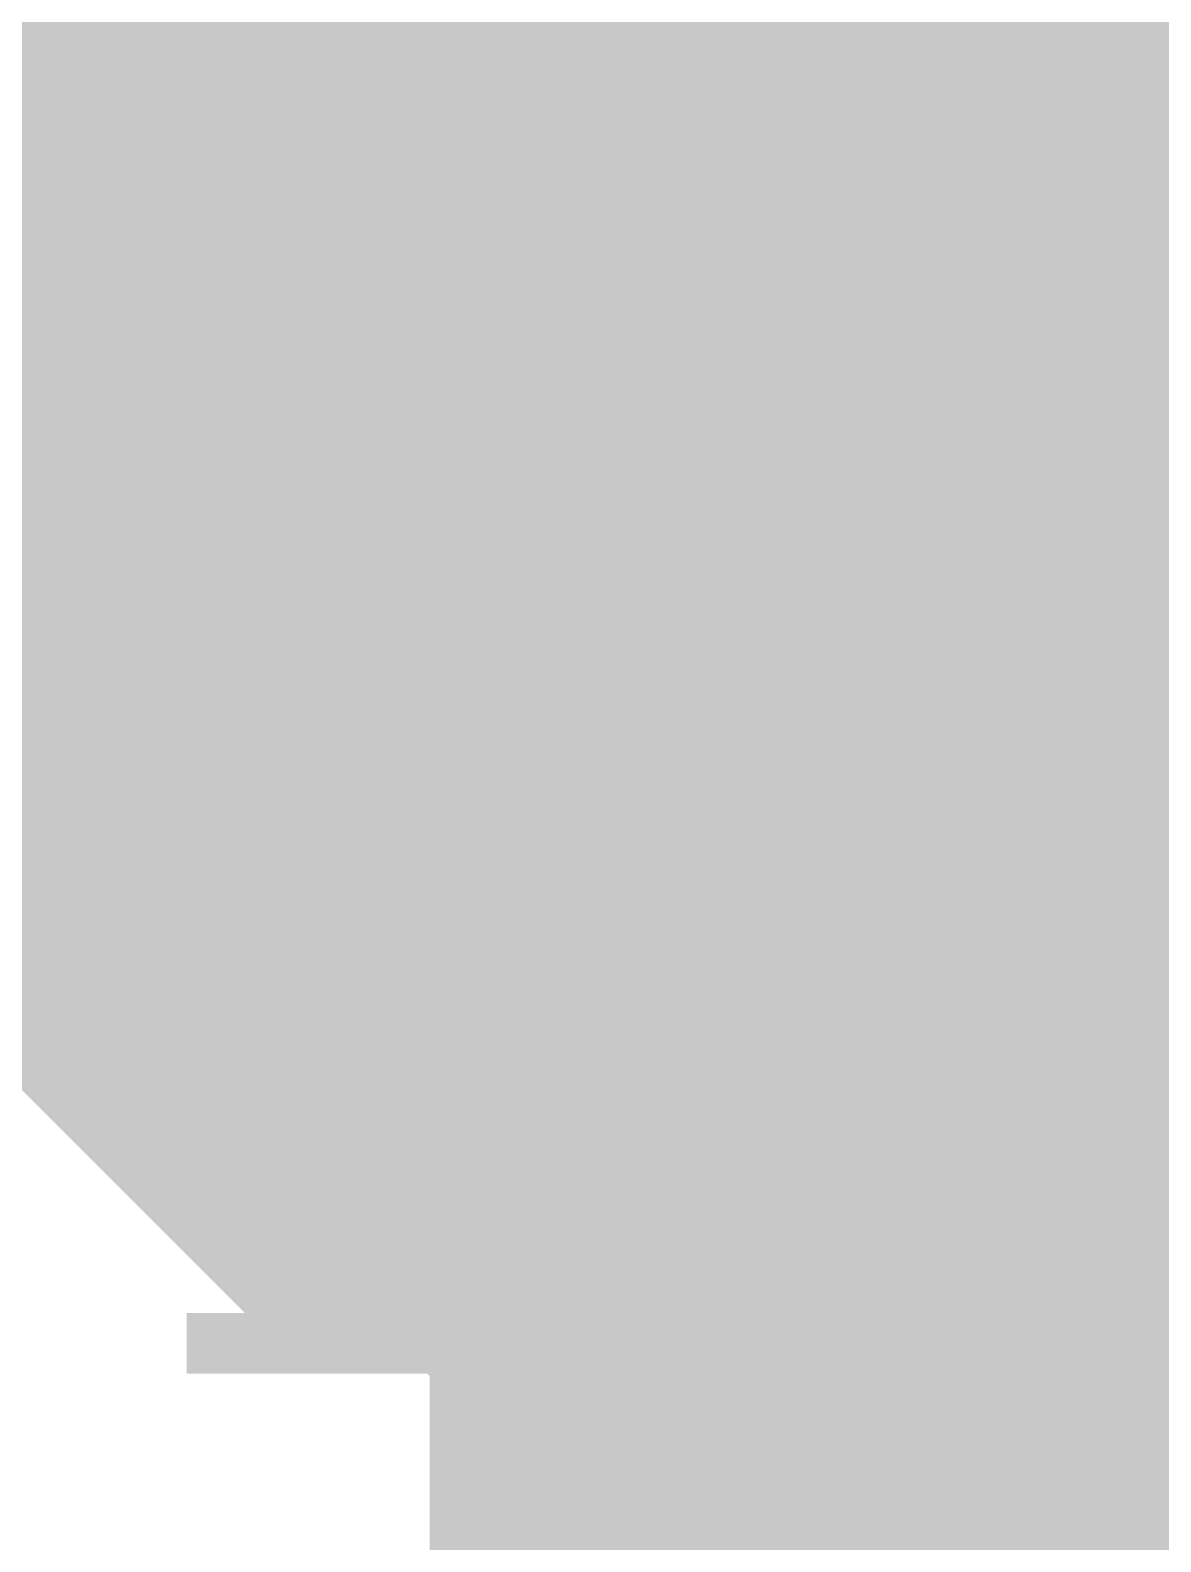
# Model space of a CAD drawing. Header units: inches. Extents: x 0 to 841, y 0 to 594.
# Drawn here: x 771.834 to 772.669, y 246.552 to 247.669 of the extents above; entities that cross this region are included whole.
import ezdxf

# ---------------------------------------------------------------- set-up
doc = ezdxf.new("R2010")
doc.units = ezdxf.units.IN
doc.layers.add('Sheet', color=255, linetype='Continuous')

msp = doc.modelspace()

# ---------------------------------------------------------------- linework, layer by layer
at = {"layer": 'Sheet'}
for points in [[(772.5037, 247.5, 0.7493, 0.7493, 0), (772.5037, 249.9705, 0.7493, 0.7493, 0)], [(771.7401, 247.5, 0.2997, 0.2997, 0), (771.7401, 247.5449, 0.2997, 0.2997, 0), (771.7401, 247.5898, 0.2997, 0.2997, 0), (771.7401, 247.5898, 0.2997, 0.2997, 0), (771.7401, 247.6348, 0.2997, 0.2997, 0), (771.785, 247.6797, 0.2997, 0.2997, 0), (771.785, 247.7246, 0.2997, 0.2997, 0), (771.785, 247.7695, 0.2997, 0.2997, 0), (771.785, 247.7695, 0.2997, 0.2997, 0), (771.83, 247.8144, 0.2997, 0.2997, 0), (771.83, 247.8593, 0.2997, 0.2997, 0)], [(771.7401, 247.5, 0.2997, 0.2997, 0), (771.7401, 247.5449, 0.2997, 0.2997, 0), (771.7401, 247.5898, 0.2997, 0.2997, 0), (771.7401, 247.5898, 0.2997, 0.2997, 0), (771.7401, 247.6348, 0.2997, 0.2997, 0), (771.785, 247.6797, 0.2997, 0.2997, 0), (771.785, 247.7246, 0.2997, 0.2997, 0), (771.785, 247.7695, 0.2997, 0.2997, 0), (771.785, 247.7695, 0.2997, 0.2997, 0), (771.83, 247.8144, 0.2997, 0.2997, 0), (771.83, 247.8593, 0.2997, 0.2997, 0)], [(771.7401, 247.5, 0.2997, 0.2997, 0), (771.7401, 247.5449, 0.2997, 0.2997, 0), (771.7401, 247.5898, 0.2997, 0.2997, 0), (771.7401, 247.5898, 0.2997, 0.2997, 0), (771.7401, 247.6348, 0.2997, 0.2997, 0), (771.785, 247.6797, 0.2997, 0.2997, 0), (771.785, 247.7246, 0.2997, 0.2997, 0), (771.785, 247.7695, 0.2997, 0.2997, 0), (771.785, 247.7695, 0.2997, 0.2997, 0), (771.83, 247.8144, 0.2997, 0.2997, 0), (771.83, 247.8593, 0.2997, 0.2997, 0)], [(771.7401, 247.5, 0.2997, 0.2997, 0), (771.7401, 247.5449, 0.2997, 0.2997, 0), (771.7401, 247.5898, 0.2997, 0.2997, 0), (771.7401, 247.5898, 0.2997, 0.2997, 0), (771.7401, 247.6348, 0.2997, 0.2997, 0), (771.785, 247.6797, 0.2997, 0.2997, 0), (771.785, 247.7246, 0.2997, 0.2997, 0), (771.785, 247.7695, 0.2997, 0.2997, 0), (771.785, 247.7695, 0.2997, 0.2997, 0), (771.83, 247.8144, 0.2997, 0.2997, 0), (771.83, 247.8593, 0.2997, 0.2997, 0)], [(772.0096, 247.5, 0.2997, 0.2997, 0), (772.0096, 247.5449, 0.2997, 0.2997, 0), (772.0096, 247.5449, 0.2997, 0.2997, 0), (772.0096, 247.5898, 0.2997, 0.2997, 0), (772.0096, 247.5898, 0.2997, 0.2997, 0), (772.0096, 247.6348, 0.2997, 0.2997, 0), (772.0545, 247.6348, 0.2997, 0.2997, 0), (772.0545, 247.6797, 0.2997, 0.2997, 0), (772.0545, 247.6797, 0.2997, 0.2997, 0), (772.0545, 247.7246, 0.2997, 0.2997, 0), (772.0545, 247.7246, 0.2997, 0.2997, 0), (772.0994, 247.7695, 0.2997, 0.2997, 0), (772.0994, 247.7695, 0.2997, 0.2997, 0), (772.0994, 247.8144, 0.2997, 0.2997, 0), (772.1444, 247.8144, 0.2997, 0.2997, 0), (772.1444, 247.8144, 0.2997, 0.2997, 0), (772.1444, 247.8593, 0.2997, 0.2997, 0)], [(772.0096, 247.5, 0.2997, 0.2997, 0), (772.0096, 247.5449, 0.2997, 0.2997, 0), (772.0096, 247.5449, 0.2997, 0.2997, 0), (772.0096, 247.5898, 0.2997, 0.2997, 0), (772.0096, 247.5898, 0.2997, 0.2997, 0), (772.0096, 247.6348, 0.2997, 0.2997, 0), (772.0545, 247.6348, 0.2997, 0.2997, 0), (772.0545, 247.6797, 0.2997, 0.2997, 0), (772.0545, 247.6797, 0.2997, 0.2997, 0), (772.0545, 247.7246, 0.2997, 0.2997, 0), (772.0545, 247.7246, 0.2997, 0.2997, 0), (772.0994, 247.7695, 0.2997, 0.2997, 0), (772.0994, 247.7695, 0.2997, 0.2997, 0), (772.0994, 247.8144, 0.2997, 0.2997, 0), (772.1444, 247.8144, 0.2997, 0.2997, 0), (772.1444, 247.8144, 0.2997, 0.2997, 0), (772.1444, 247.8593, 0.2997, 0.2997, 0)], [(772.0096, 247.5, 0.2997, 0.2997, 0), (772.0096, 247.5449, 0.2997, 0.2997, 0), (772.0096, 247.5449, 0.2997, 0.2997, 0), (772.0096, 247.5898, 0.2997, 0.2997, 0), (772.0096, 247.5898, 0.2997, 0.2997, 0), (772.0096, 247.6348, 0.2997, 0.2997, 0), (772.0545, 247.6348, 0.2997, 0.2997, 0), (772.0545, 247.6797, 0.2997, 0.2997, 0), (772.0545, 247.6797, 0.2997, 0.2997, 0), (772.0545, 247.7246, 0.2997, 0.2997, 0), (772.0545, 247.7246, 0.2997, 0.2997, 0), (772.0994, 247.7695, 0.2997, 0.2997, 0), (772.0994, 247.7695, 0.2997, 0.2997, 0), (772.0994, 247.8144, 0.2997, 0.2997, 0), (772.1444, 247.8144, 0.2997, 0.2997, 0), (772.1444, 247.8144, 0.2997, 0.2997, 0), (772.1444, 247.8593, 0.2997, 0.2997, 0)], [(750.001, 247.5, 0.7493, 0.7493, 0), (757.5019, 247.5, 0.7493, 0.7493, 0), (772.5037, 247.5, 0.7493, 0.7493, 0)], [(772.5037, 247.5, 0.7493, 0.7493, 0), (772.5037, 241.975, 0.7493, 0.7493, 0)], [(771.7401, 247.6348, 0.0991, 0.0991, 0), (771.785, 247.6797, 0.0991, 0.0991, 0), (771.785, 247.7246, 0.0991, 0.0991, 0)], [(771.7401, 247.6348, 0.0991, 0.0991, 0), (771.785, 247.6797, 0.0991, 0.0991, 0), (771.785, 247.7246, 0.0991, 0.0991, 0)], [(771.7401, 247.6348, 0.0991, 0.0991, 0), (771.785, 247.6797, 0.0991, 0.0991, 0), (771.785, 247.7246, 0.0991, 0.0991, 0)], [(771.7401, 247.6348, 0.0991, 0.0991, 0), (771.785, 247.6797, 0.0991, 0.0991, 0), (771.785, 247.7246, 0.0991, 0.0991, 0)], [(772.0096, 247.5, 0.0991, 0.0991, 0), (772.0096, 247.5449, 0.0991, 0.0991, 0), (772.0096, 247.5449, 0.0991, 0.0991, 0), (772.0096, 247.5898, 0.0991, 0.0991, 0), (772.0096, 247.5898, 0.0991, 0.0991, 0), (772.0096, 247.6348, 0.0991, 0.0991, 0), (772.0545, 247.6348, 0.0991, 0.0991, 0), (772.0545, 247.6797, 0.0991, 0.0991, 0), (772.0545, 247.6797, 0.0991, 0.0991, 0), (772.0545, 247.7246, 0.0991, 0.0991, 0)], [(772.0096, 247.5, 0.0991, 0.0991, 0), (772.0096, 247.5449, 0.0991, 0.0991, 0), (772.0096, 247.5449, 0.0991, 0.0991, 0), (772.0096, 247.5898, 0.0991, 0.0991, 0), (772.0096, 247.5898, 0.0991, 0.0991, 0), (772.0096, 247.6348, 0.0991, 0.0991, 0), (772.0545, 247.6348, 0.0991, 0.0991, 0), (772.0545, 247.6797, 0.0991, 0.0991, 0), (772.0545, 247.6797, 0.0991, 0.0991, 0), (772.0545, 247.7246, 0.0991, 0.0991, 0)], [(772.0096, 247.5, 0.0991, 0.0991, 0), (772.0096, 247.5449, 0.0991, 0.0991, 0), (772.0096, 247.5449, 0.0991, 0.0991, 0), (772.0096, 247.5898, 0.0991, 0.0991, 0), (772.0096, 247.5898, 0.0991, 0.0991, 0), (772.0096, 247.6348, 0.0991, 0.0991, 0), (772.0545, 247.6348, 0.0991, 0.0991, 0), (772.0545, 247.6797, 0.0991, 0.0991, 0), (772.0545, 247.6797, 0.0991, 0.0991, 0), (772.0545, 247.7246, 0.0991, 0.0991, 0)], [(772.5037, 246.7364, 0.2997, 0.2997, 0), (772.4588, 246.7364, 0.2997, 0.2997, 0), (772.4139, 246.7364, 0.2997, 0.2997, 0), (772.4139, 246.7364, 0.2997, 0.2997, 0), (772.3689, 246.7364, 0.2997, 0.2997, 0), (772.324, 246.7364, 0.2997, 0.2997, 0), (772.2791, 246.7813, 0.2997, 0.2997, 0), (772.2342, 246.7813, 0.2997, 0.2997, 0), (772.2342, 246.7813, 0.2997, 0.2997, 0), (772.1893, 246.8262, 0.2997, 0.2997, 0), (772.1444, 246.8262, 0.2997, 0.2997, 0), (772.0994, 246.8262, 0.2997, 0.2997, 0), (772.0994, 246.8711, 0.2997, 0.2997, 0), (772.0545, 246.8711, 0.2997, 0.2997, 0), (772.0096, 246.9161, 0.2997, 0.2997, 0), (772.0096, 246.9161, 0.2997, 0.2997, 0), (771.9647, 246.961, 0.2997, 0.2997, 0), (771.9647, 246.961, 0.2997, 0.2997, 0), (771.9198, 247.0059, 0.2997, 0.2997, 0), (771.8749, 247.0508, 0.2997, 0.2997, 0), (771.8749, 247.0508, 0.2997, 0.2997, 0), (771.8749, 247.0957, 0.2997, 0.2997, 0), (771.83, 247.1407, 0.2997, 0.2997, 0), (771.83, 247.1407, 0.2997, 0.2997, 0), (771.785, 247.1856, 0.2997, 0.2997, 0), (771.785, 247.2305, 0.2997, 0.2997, 0), (771.785, 247.2754, 0.2997, 0.2997, 0), (771.785, 247.3203, 0.2997, 0.2997, 0), (771.7401, 247.3203, 0.2997, 0.2997, 0), (771.7401, 247.3652, 0.2997, 0.2997, 0), (771.7401, 247.4102, 0.2997, 0.2997, 0), (771.7401, 247.4551, 0.2997, 0.2997, 0), (771.7401, 247.5, 0.2997, 0.2997, 0)], [(771.7401, 247.5, 0.2997, 0.2997, 0), (771.7401, 247.5, 0.2997, 0.2997, 0)], [(772.5037, 246.7364, 0.2997, 0.2997, 0), (772.4588, 246.7364, 0.2997, 0.2997, 0), (772.4139, 246.7364, 0.2997, 0.2997, 0), (772.4139, 246.7364, 0.2997, 0.2997, 0), (772.3689, 246.7364, 0.2997, 0.2997, 0), (772.324, 246.7364, 0.2997, 0.2997, 0), (772.2791, 246.7813, 0.2997, 0.2997, 0), (772.2342, 246.7813, 0.2997, 0.2997, 0), (772.2342, 246.7813, 0.2997, 0.2997, 0), (772.1893, 246.8262, 0.2997, 0.2997, 0), (772.1444, 246.8262, 0.2997, 0.2997, 0), (772.0994, 246.8262, 0.2997, 0.2997, 0), (772.0994, 246.8711, 0.2997, 0.2997, 0), (772.0545, 246.8711, 0.2997, 0.2997, 0), (772.0096, 246.9161, 0.2997, 0.2997, 0), (772.0096, 246.9161, 0.2997, 0.2997, 0), (771.9647, 246.961, 0.2997, 0.2997, 0), (771.9647, 246.961, 0.2997, 0.2997, 0), (771.9198, 247.0059, 0.2997, 0.2997, 0), (771.8749, 247.0508, 0.2997, 0.2997, 0), (771.8749, 247.0508, 0.2997, 0.2997, 0), (771.8749, 247.0957, 0.2997, 0.2997, 0), (771.83, 247.1407, 0.2997, 0.2997, 0), (771.83, 247.1407, 0.2997, 0.2997, 0), (771.785, 247.1856, 0.2997, 0.2997, 0), (771.785, 247.2305, 0.2997, 0.2997, 0), (771.785, 247.2754, 0.2997, 0.2997, 0), (771.785, 247.3203, 0.2997, 0.2997, 0), (771.7401, 247.3203, 0.2997, 0.2997, 0), (771.7401, 247.3652, 0.2997, 0.2997, 0), (771.7401, 247.4102, 0.2997, 0.2997, 0), (771.7401, 247.4551, 0.2997, 0.2997, 0), (771.7401, 247.5, 0.2997, 0.2997, 0)], [(771.7401, 247.5, 0.2997, 0.2997, 0), (771.7401, 247.5, 0.2997, 0.2997, 0)], [(772.5037, 246.7364, 0.2997, 0.2997, 0), (772.4588, 246.7364, 0.2997, 0.2997, 0), (772.4139, 246.7364, 0.2997, 0.2997, 0), (772.4139, 246.7364, 0.2997, 0.2997, 0), (772.3689, 246.7364, 0.2997, 0.2997, 0), (772.324, 246.7364, 0.2997, 0.2997, 0), (772.2791, 246.7813, 0.2997, 0.2997, 0), (772.2342, 246.7813, 0.2997, 0.2997, 0), (772.2342, 246.7813, 0.2997, 0.2997, 0), (772.1893, 246.8262, 0.2997, 0.2997, 0), (772.1444, 246.8262, 0.2997, 0.2997, 0), (772.0994, 246.8262, 0.2997, 0.2997, 0), (772.0994, 246.8711, 0.2997, 0.2997, 0), (772.0545, 246.8711, 0.2997, 0.2997, 0), (772.0096, 246.9161, 0.2997, 0.2997, 0), (772.0096, 246.9161, 0.2997, 0.2997, 0), (771.9647, 246.961, 0.2997, 0.2997, 0), (771.9647, 246.961, 0.2997, 0.2997, 0), (771.9198, 247.0059, 0.2997, 0.2997, 0), (771.8749, 247.0508, 0.2997, 0.2997, 0), (771.8749, 247.0508, 0.2997, 0.2997, 0), (771.8749, 247.0957, 0.2997, 0.2997, 0), (771.83, 247.1407, 0.2997, 0.2997, 0), (771.83, 247.1407, 0.2997, 0.2997, 0), (771.785, 247.1856, 0.2997, 0.2997, 0), (771.785, 247.2305, 0.2997, 0.2997, 0), (771.785, 247.2754, 0.2997, 0.2997, 0), (771.785, 247.3203, 0.2997, 0.2997, 0), (771.7401, 247.3203, 0.2997, 0.2997, 0), (771.7401, 247.3652, 0.2997, 0.2997, 0), (771.7401, 247.4102, 0.2997, 0.2997, 0), (771.7401, 247.4551, 0.2997, 0.2997, 0), (771.7401, 247.5, 0.2997, 0.2997, 0)], [(771.7401, 247.5, 0.2997, 0.2997, 0), (771.7401, 247.5, 0.2997, 0.2997, 0)], [(772.5037, 246.7364, 0.2997, 0.2997, 0), (772.4588, 246.7364, 0.2997, 0.2997, 0), (772.4139, 246.7364, 0.2997, 0.2997, 0), (772.4139, 246.7364, 0.2997, 0.2997, 0), (772.3689, 246.7364, 0.2997, 0.2997, 0), (772.324, 246.7364, 0.2997, 0.2997, 0), (772.2791, 246.7813, 0.2997, 0.2997, 0), (772.2342, 246.7813, 0.2997, 0.2997, 0), (772.2342, 246.7813, 0.2997, 0.2997, 0), (772.1893, 246.8262, 0.2997, 0.2997, 0), (772.1444, 246.8262, 0.2997, 0.2997, 0), (772.0994, 246.8262, 0.2997, 0.2997, 0), (772.0994, 246.8711, 0.2997, 0.2997, 0), (772.0545, 246.8711, 0.2997, 0.2997, 0), (772.0096, 246.9161, 0.2997, 0.2997, 0), (772.0096, 246.9161, 0.2997, 0.2997, 0), (771.9647, 246.961, 0.2997, 0.2997, 0), (771.9647, 246.961, 0.2997, 0.2997, 0), (771.9198, 247.0059, 0.2997, 0.2997, 0), (771.8749, 247.0508, 0.2997, 0.2997, 0), (771.8749, 247.0508, 0.2997, 0.2997, 0), (771.8749, 247.0957, 0.2997, 0.2997, 0), (771.83, 247.1407, 0.2997, 0.2997, 0), (771.83, 247.1407, 0.2997, 0.2997, 0), (771.785, 247.1856, 0.2997, 0.2997, 0), (771.785, 247.2305, 0.2997, 0.2997, 0), (771.785, 247.2754, 0.2997, 0.2997, 0), (771.785, 247.3203, 0.2997, 0.2997, 0), (771.7401, 247.3203, 0.2997, 0.2997, 0), (771.7401, 247.3652, 0.2997, 0.2997, 0), (771.7401, 247.4102, 0.2997, 0.2997, 0), (771.7401, 247.4551, 0.2997, 0.2997, 0), (771.7401, 247.5, 0.2997, 0.2997, 0)], [(771.7401, 247.5, 0.2997, 0.2997, 0), (771.7401, 247.5, 0.2997, 0.2997, 0)], [(772.5037, 246.961, 0.2997, 0.2997, 0), (772.4588, 246.961, 0.2997, 0.2997, 0), (772.4588, 246.961, 0.2997, 0.2997, 0), (772.4139, 246.961, 0.2997, 0.2997, 0), (772.4139, 246.961, 0.2997, 0.2997, 0), (772.3689, 246.961, 0.2997, 0.2997, 0), (772.3689, 247.0059, 0.2997, 0.2997, 0), (772.324, 247.0059, 0.2997, 0.2997, 0), (772.324, 247.0059, 0.2997, 0.2997, 0), (772.2791, 247.0059, 0.2997, 0.2997, 0), (772.2791, 247.0059, 0.2997, 0.2997, 0), (772.2342, 247.0508, 0.2997, 0.2997, 0), (772.2342, 247.0508, 0.2997, 0.2997, 0), (772.1893, 247.0508, 0.2997, 0.2997, 0), (772.1893, 247.0957, 0.2997, 0.2997, 0), (772.1893, 247.0957, 0.2997, 0.2997, 0), (772.1444, 247.0957, 0.2997, 0.2997, 0), (772.1444, 247.1407, 0.2997, 0.2997, 0), (772.1444, 247.1407, 0.2997, 0.2997, 0), (772.0994, 247.1856, 0.2997, 0.2997, 0), (772.0994, 247.1856, 0.2997, 0.2997, 0), (772.0994, 247.2305, 0.2997, 0.2997, 0), (772.0545, 247.2305, 0.2997, 0.2997, 0), (772.0545, 247.2754, 0.2997, 0.2997, 0), (772.0545, 247.2754, 0.2997, 0.2997, 0), (772.0545, 247.3203, 0.2997, 0.2997, 0), (772.0545, 247.3203, 0.2997, 0.2997, 0), (772.0096, 247.3652, 0.2997, 0.2997, 0), (772.0096, 247.3652, 0.2997, 0.2997, 0), (772.0096, 247.4102, 0.2997, 0.2997, 0), (772.0096, 247.4551, 0.2997, 0.2997, 0), (772.0096, 247.4551, 0.2997, 0.2997, 0), (772.0096, 247.5, 0.2997, 0.2997, 0)], [(772.0096, 247.5, 0.2997, 0.2997, 0), (772.0096, 247.5, 0.2997, 0.2997, 0)], [(772.5037, 246.961, 0.2997, 0.2997, 0), (772.4588, 246.961, 0.2997, 0.2997, 0), (772.4588, 246.961, 0.2997, 0.2997, 0), (772.4139, 246.961, 0.2997, 0.2997, 0), (772.4139, 246.961, 0.2997, 0.2997, 0), (772.3689, 246.961, 0.2997, 0.2997, 0), (772.3689, 247.0059, 0.2997, 0.2997, 0), (772.324, 247.0059, 0.2997, 0.2997, 0), (772.324, 247.0059, 0.2997, 0.2997, 0), (772.2791, 247.0059, 0.2997, 0.2997, 0), (772.2791, 247.0059, 0.2997, 0.2997, 0), (772.2342, 247.0508, 0.2997, 0.2997, 0), (772.2342, 247.0508, 0.2997, 0.2997, 0), (772.1893, 247.0508, 0.2997, 0.2997, 0), (772.1893, 247.0957, 0.2997, 0.2997, 0), (772.1893, 247.0957, 0.2997, 0.2997, 0), (772.1444, 247.0957, 0.2997, 0.2997, 0), (772.1444, 247.1407, 0.2997, 0.2997, 0), (772.1444, 247.1407, 0.2997, 0.2997, 0), (772.0994, 247.1856, 0.2997, 0.2997, 0), (772.0994, 247.1856, 0.2997, 0.2997, 0), (772.0994, 247.2305, 0.2997, 0.2997, 0), (772.0545, 247.2305, 0.2997, 0.2997, 0), (772.0545, 247.2754, 0.2997, 0.2997, 0), (772.0545, 247.2754, 0.2997, 0.2997, 0), (772.0545, 247.3203, 0.2997, 0.2997, 0), (772.0545, 247.3203, 0.2997, 0.2997, 0), (772.0096, 247.3652, 0.2997, 0.2997, 0), (772.0096, 247.3652, 0.2997, 0.2997, 0), (772.0096, 247.4102, 0.2997, 0.2997, 0), (772.0096, 247.4551, 0.2997, 0.2997, 0), (772.0096, 247.4551, 0.2997, 0.2997, 0), (772.0096, 247.5, 0.2997, 0.2997, 0)], [(772.0096, 247.5, 0.2997, 0.2997, 0), (772.0096, 247.5, 0.2997, 0.2997, 0)], [(772.5037, 246.961, 0.2997, 0.2997, 0), (772.4588, 246.961, 0.2997, 0.2997, 0), (772.4588, 246.961, 0.2997, 0.2997, 0), (772.4139, 246.961, 0.2997, 0.2997, 0), (772.4139, 246.961, 0.2997, 0.2997, 0), (772.3689, 246.961, 0.2997, 0.2997, 0), (772.3689, 247.0059, 0.2997, 0.2997, 0), (772.324, 247.0059, 0.2997, 0.2997, 0), (772.324, 247.0059, 0.2997, 0.2997, 0), (772.2791, 247.0059, 0.2997, 0.2997, 0), (772.2791, 247.0059, 0.2997, 0.2997, 0), (772.2342, 247.0508, 0.2997, 0.2997, 0), (772.2342, 247.0508, 0.2997, 0.2997, 0), (772.1893, 247.0508, 0.2997, 0.2997, 0), (772.1893, 247.0957, 0.2997, 0.2997, 0), (772.1893, 247.0957, 0.2997, 0.2997, 0), (772.1444, 247.0957, 0.2997, 0.2997, 0), (772.1444, 247.1407, 0.2997, 0.2997, 0), (772.1444, 247.1407, 0.2997, 0.2997, 0), (772.0994, 247.1856, 0.2997, 0.2997, 0), (772.0994, 247.1856, 0.2997, 0.2997, 0), (772.0994, 247.2305, 0.2997, 0.2997, 0), (772.0545, 247.2305, 0.2997, 0.2997, 0), (772.0545, 247.2754, 0.2997, 0.2997, 0), (772.0545, 247.2754, 0.2997, 0.2997, 0), (772.0545, 247.3203, 0.2997, 0.2997, 0), (772.0545, 247.3203, 0.2997, 0.2997, 0), (772.0096, 247.3652, 0.2997, 0.2997, 0), (772.0096, 247.3652, 0.2997, 0.2997, 0), (772.0096, 247.4102, 0.2997, 0.2997, 0), (772.0096, 247.4551, 0.2997, 0.2997, 0), (772.0096, 247.4551, 0.2997, 0.2997, 0), (772.0096, 247.5, 0.2997, 0.2997, 0)], [(772.0096, 247.5, 0.2997, 0.2997, 0), (772.0096, 247.5, 0.2997, 0.2997, 0)], [(772.5037, 242.4691, 0.2997, 0.2997, 0), (772.5037, 247.5, 0.2997, 0.2997, 0)], [(772.5037, 246.961, 0.0991, 0.0991, 0), (772.4588, 246.961, 0.0991, 0.0991, 0), (772.4588, 246.961, 0.0991, 0.0991, 0), (772.4139, 246.961, 0.0991, 0.0991, 0), (772.4139, 246.961, 0.0991, 0.0991, 0), (772.3689, 246.961, 0.0991, 0.0991, 0), (772.3689, 247.0059, 0.0991, 0.0991, 0), (772.324, 247.0059, 0.0991, 0.0991, 0), (772.324, 247.0059, 0.0991, 0.0991, 0), (772.2791, 247.0059, 0.0991, 0.0991, 0), (772.2791, 247.0059, 0.0991, 0.0991, 0), (772.2342, 247.0508, 0.0991, 0.0991, 0), (772.2342, 247.0508, 0.0991, 0.0991, 0), (772.1893, 247.0508, 0.0991, 0.0991, 0), (772.1893, 247.0957, 0.0991, 0.0991, 0), (772.1893, 247.0957, 0.0991, 0.0991, 0), (772.1444, 247.0957, 0.0991, 0.0991, 0), (772.1444, 247.1407, 0.0991, 0.0991, 0), (772.1444, 247.1407, 0.0991, 0.0991, 0), (772.0994, 247.1856, 0.0991, 0.0991, 0), (772.0994, 247.1856, 0.0991, 0.0991, 0), (772.0994, 247.2305, 0.0991, 0.0991, 0), (772.0545, 247.2305, 0.0991, 0.0991, 0), (772.0545, 247.2754, 0.0991, 0.0991, 0), (772.0545, 247.2754, 0.0991, 0.0991, 0), (772.0545, 247.3203, 0.0991, 0.0991, 0), (772.0545, 247.3203, 0.0991, 0.0991, 0), (772.0096, 247.3652, 0.0991, 0.0991, 0), (772.0096, 247.3652, 0.0991, 0.0991, 0), (772.0096, 247.4102, 0.0991, 0.0991, 0), (772.0096, 247.4551, 0.0991, 0.0991, 0), (772.0096, 247.4551, 0.0991, 0.0991, 0), (772.0096, 247.5, 0.0991, 0.0991, 0)], [(772.0096, 247.5, 0.0991, 0.0991, 0), (772.0096, 247.5, 0.0991, 0.0991, 0)], [(772.5037, 246.961, 0.0991, 0.0991, 0), (772.4588, 246.961, 0.0991, 0.0991, 0), (772.4588, 246.961, 0.0991, 0.0991, 0), (772.4139, 246.961, 0.0991, 0.0991, 0), (772.4139, 246.961, 0.0991, 0.0991, 0), (772.3689, 246.961, 0.0991, 0.0991, 0), (772.3689, 247.0059, 0.0991, 0.0991, 0), (772.324, 247.0059, 0.0991, 0.0991, 0), (772.324, 247.0059, 0.0991, 0.0991, 0), (772.2791, 247.0059, 0.0991, 0.0991, 0), (772.2791, 247.0059, 0.0991, 0.0991, 0), (772.2342, 247.0508, 0.0991, 0.0991, 0), (772.2342, 247.0508, 0.0991, 0.0991, 0), (772.1893, 247.0508, 0.0991, 0.0991, 0), (772.1893, 247.0957, 0.0991, 0.0991, 0), (772.1893, 247.0957, 0.0991, 0.0991, 0), (772.1444, 247.0957, 0.0991, 0.0991, 0), (772.1444, 247.1407, 0.0991, 0.0991, 0), (772.1444, 247.1407, 0.0991, 0.0991, 0), (772.0994, 247.1856, 0.0991, 0.0991, 0), (772.0994, 247.1856, 0.0991, 0.0991, 0), (772.0994, 247.2305, 0.0991, 0.0991, 0), (772.0545, 247.2305, 0.0991, 0.0991, 0), (772.0545, 247.2754, 0.0991, 0.0991, 0), (772.0545, 247.2754, 0.0991, 0.0991, 0), (772.0545, 247.3203, 0.0991, 0.0991, 0), (772.0545, 247.3203, 0.0991, 0.0991, 0), (772.0096, 247.3652, 0.0991, 0.0991, 0), (772.0096, 247.3652, 0.0991, 0.0991, 0), (772.0096, 247.4102, 0.0991, 0.0991, 0), (772.0096, 247.4551, 0.0991, 0.0991, 0), (772.0096, 247.4551, 0.0991, 0.0991, 0), (772.0096, 247.5, 0.0991, 0.0991, 0)], [(772.0096, 247.5, 0.0991, 0.0991, 0), (772.0096, 247.5, 0.0991, 0.0991, 0)], [(772.5037, 246.961, 0.0991, 0.0991, 0), (772.4588, 246.961, 0.0991, 0.0991, 0), (772.4588, 246.961, 0.0991, 0.0991, 0), (772.4139, 246.961, 0.0991, 0.0991, 0), (772.4139, 246.961, 0.0991, 0.0991, 0), (772.3689, 246.961, 0.0991, 0.0991, 0), (772.3689, 247.0059, 0.0991, 0.0991, 0), (772.324, 247.0059, 0.0991, 0.0991, 0), (772.324, 247.0059, 0.0991, 0.0991, 0), (772.2791, 247.0059, 0.0991, 0.0991, 0), (772.2791, 247.0059, 0.0991, 0.0991, 0), (772.2342, 247.0508, 0.0991, 0.0991, 0), (772.2342, 247.0508, 0.0991, 0.0991, 0), (772.1893, 247.0508, 0.0991, 0.0991, 0), (772.1893, 247.0957, 0.0991, 0.0991, 0), (772.1893, 247.0957, 0.0991, 0.0991, 0), (772.1444, 247.0957, 0.0991, 0.0991, 0), (772.1444, 247.1407, 0.0991, 0.0991, 0), (772.1444, 247.1407, 0.0991, 0.0991, 0), (772.0994, 247.1856, 0.0991, 0.0991, 0), (772.0994, 247.1856, 0.0991, 0.0991, 0), (772.0994, 247.2305, 0.0991, 0.0991, 0), (772.0545, 247.2305, 0.0991, 0.0991, 0), (772.0545, 247.2754, 0.0991, 0.0991, 0), (772.0545, 247.2754, 0.0991, 0.0991, 0), (772.0545, 247.3203, 0.0991, 0.0991, 0), (772.0545, 247.3203, 0.0991, 0.0991, 0), (772.0096, 247.3652, 0.0991, 0.0991, 0), (772.0096, 247.3652, 0.0991, 0.0991, 0), (772.0096, 247.4102, 0.0991, 0.0991, 0), (772.0096, 247.4551, 0.0991, 0.0991, 0), (772.0096, 247.4551, 0.0991, 0.0991, 0), (772.0096, 247.5, 0.0991, 0.0991, 0)], [(772.0096, 247.5, 0.0991, 0.0991, 0), (772.0096, 247.5, 0.0991, 0.0991, 0)], [(772.5037, 246.7364, 0.0991, 0.0991, 0), (772.4588, 246.7364, 0.0991, 0.0991, 0), (772.4139, 246.7364, 0.0991, 0.0991, 0), (772.4139, 246.7364, 0.0991, 0.0991, 0), (772.3689, 246.7364, 0.0991, 0.0991, 0), (772.324, 246.7364, 0.0991, 0.0991, 0), (772.2791, 246.7813, 0.0991, 0.0991, 0), (772.2342, 246.7813, 0.0991, 0.0991, 0), (772.2342, 246.7813, 0.0991, 0.0991, 0), (772.1893, 246.8262, 0.0991, 0.0991, 0), (772.1444, 246.8262, 0.0991, 0.0991, 0), (772.0994, 246.8262, 0.0991, 0.0991, 0), (772.0994, 246.8711, 0.0991, 0.0991, 0), (772.0545, 246.8711, 0.0991, 0.0991, 0), (772.0096, 246.9161, 0.0991, 0.0991, 0), (772.0096, 246.9161, 0.0991, 0.0991, 0), (771.9647, 246.961, 0.0991, 0.0991, 0), (771.9647, 246.961, 0.0991, 0.0991, 0), (771.9198, 247.0059, 0.0991, 0.0991, 0), (771.8749, 247.0508, 0.0991, 0.0991, 0), (771.8749, 247.0508, 0.0991, 0.0991, 0), (771.8749, 247.0957, 0.0991, 0.0991, 0), (771.83, 247.1407, 0.0991, 0.0991, 0), (771.83, 247.1407, 0.0991, 0.0991, 0), (771.785, 247.1856, 0.0991, 0.0991, 0), (771.785, 247.2305, 0.0991, 0.0991, 0), (771.785, 247.2754, 0.0991, 0.0991, 0), (771.785, 247.3203, 0.0991, 0.0991, 0), (771.7401, 247.3203, 0.0991, 0.0991, 0)], [(772.5037, 246.7364, 0.0991, 0.0991, 0), (772.4588, 246.7364, 0.0991, 0.0991, 0), (772.4139, 246.7364, 0.0991, 0.0991, 0), (772.4139, 246.7364, 0.0991, 0.0991, 0), (772.3689, 246.7364, 0.0991, 0.0991, 0), (772.324, 246.7364, 0.0991, 0.0991, 0), (772.2791, 246.7813, 0.0991, 0.0991, 0), (772.2342, 246.7813, 0.0991, 0.0991, 0), (772.2342, 246.7813, 0.0991, 0.0991, 0), (772.1893, 246.8262, 0.0991, 0.0991, 0), (772.1444, 246.8262, 0.0991, 0.0991, 0), (772.0994, 246.8262, 0.0991, 0.0991, 0), (772.0994, 246.8711, 0.0991, 0.0991, 0), (772.0545, 246.8711, 0.0991, 0.0991, 0), (772.0096, 246.9161, 0.0991, 0.0991, 0), (772.0096, 246.9161, 0.0991, 0.0991, 0), (771.9647, 246.961, 0.0991, 0.0991, 0), (771.9647, 246.961, 0.0991, 0.0991, 0), (771.9198, 247.0059, 0.0991, 0.0991, 0), (771.8749, 247.0508, 0.0991, 0.0991, 0), (771.8749, 247.0508, 0.0991, 0.0991, 0), (771.8749, 247.0957, 0.0991, 0.0991, 0), (771.83, 247.1407, 0.0991, 0.0991, 0), (771.83, 247.1407, 0.0991, 0.0991, 0), (771.785, 247.1856, 0.0991, 0.0991, 0), (771.785, 247.2305, 0.0991, 0.0991, 0), (771.785, 247.2754, 0.0991, 0.0991, 0), (771.785, 247.3203, 0.0991, 0.0991, 0), (771.7401, 247.3203, 0.0991, 0.0991, 0)], [(772.5037, 246.7364, 0.0991, 0.0991, 0), (772.4588, 246.7364, 0.0991, 0.0991, 0), (772.4139, 246.7364, 0.0991, 0.0991, 0), (772.4139, 246.7364, 0.0991, 0.0991, 0), (772.3689, 246.7364, 0.0991, 0.0991, 0), (772.324, 246.7364, 0.0991, 0.0991, 0), (772.2791, 246.7813, 0.0991, 0.0991, 0), (772.2342, 246.7813, 0.0991, 0.0991, 0), (772.2342, 246.7813, 0.0991, 0.0991, 0), (772.1893, 246.8262, 0.0991, 0.0991, 0), (772.1444, 246.8262, 0.0991, 0.0991, 0), (772.0994, 246.8262, 0.0991, 0.0991, 0), (772.0994, 246.8711, 0.0991, 0.0991, 0), (772.0545, 246.8711, 0.0991, 0.0991, 0), (772.0096, 246.9161, 0.0991, 0.0991, 0), (772.0096, 246.9161, 0.0991, 0.0991, 0), (771.9647, 246.961, 0.0991, 0.0991, 0), (771.9647, 246.961, 0.0991, 0.0991, 0), (771.9198, 247.0059, 0.0991, 0.0991, 0), (771.8749, 247.0508, 0.0991, 0.0991, 0), (771.8749, 247.0508, 0.0991, 0.0991, 0), (771.8749, 247.0957, 0.0991, 0.0991, 0), (771.83, 247.1407, 0.0991, 0.0991, 0), (771.83, 247.1407, 0.0991, 0.0991, 0), (771.785, 247.1856, 0.0991, 0.0991, 0), (771.785, 247.2305, 0.0991, 0.0991, 0), (771.785, 247.2754, 0.0991, 0.0991, 0), (771.785, 247.3203, 0.0991, 0.0991, 0), (771.7401, 247.3203, 0.0991, 0.0991, 0)], [(772.5037, 246.7364, 0.0991, 0.0991, 0), (772.4588, 246.7364, 0.0991, 0.0991, 0), (772.4139, 246.7364, 0.0991, 0.0991, 0), (772.4139, 246.7364, 0.0991, 0.0991, 0), (772.3689, 246.7364, 0.0991, 0.0991, 0), (772.324, 246.7364, 0.0991, 0.0991, 0), (772.2791, 246.7813, 0.0991, 0.0991, 0), (772.2342, 246.7813, 0.0991, 0.0991, 0), (772.2342, 246.7813, 0.0991, 0.0991, 0), (772.1893, 246.8262, 0.0991, 0.0991, 0), (772.1444, 246.8262, 0.0991, 0.0991, 0), (772.0994, 246.8262, 0.0991, 0.0991, 0), (772.0994, 246.8711, 0.0991, 0.0991, 0), (772.0545, 246.8711, 0.0991, 0.0991, 0), (772.0096, 246.9161, 0.0991, 0.0991, 0), (772.0096, 246.9161, 0.0991, 0.0991, 0), (771.9647, 246.961, 0.0991, 0.0991, 0), (771.9647, 246.961, 0.0991, 0.0991, 0), (771.9198, 247.0059, 0.0991, 0.0991, 0), (771.8749, 247.0508, 0.0991, 0.0991, 0), (771.8749, 247.0508, 0.0991, 0.0991, 0), (771.8749, 247.0957, 0.0991, 0.0991, 0), (771.83, 247.1407, 0.0991, 0.0991, 0), (771.83, 247.1407, 0.0991, 0.0991, 0), (771.785, 247.1856, 0.0991, 0.0991, 0), (771.785, 247.2305, 0.0991, 0.0991, 0), (771.785, 247.2754, 0.0991, 0.0991, 0), (771.785, 247.3203, 0.0991, 0.0991, 0), (771.7401, 247.3203, 0.0991, 0.0991, 0)], [(772.863, 247.0957, 0.2997, 0.2997, 0), (772.8181, 247.0957, 0.2997, 0.2997, 0), (772.8181, 247.0957, 0.2997, 0.2997, 0), (772.8181, 247.0508, 0.2997, 0.2997, 0), (772.7732, 247.0508, 0.2997, 0.2997, 0), (772.7732, 247.0508, 0.2997, 0.2997, 0), (772.7283, 247.0059, 0.2997, 0.2997, 0), (772.7283, 247.0059, 0.2997, 0.2997, 0), (772.6833, 247.0059, 0.2997, 0.2997, 0), (772.6833, 247.0059, 0.2997, 0.2997, 0), (772.6384, 247.0059, 0.2997, 0.2997, 0), (772.6384, 246.961, 0.2997, 0.2997, 0), (772.5935, 246.961, 0.2997, 0.2997, 0), (772.5935, 246.961, 0.2997, 0.2997, 0), (772.5486, 246.961, 0.2997, 0.2997, 0), (772.5486, 246.961, 0.2997, 0.2997, 0), (772.5037, 246.961, 0.2997, 0.2997, 0)], [(772.863, 247.0957, 0.2997, 0.2997, 0), (772.8181, 247.0957, 0.2997, 0.2997, 0), (772.8181, 247.0957, 0.2997, 0.2997, 0), (772.8181, 247.0508, 0.2997, 0.2997, 0), (772.7732, 247.0508, 0.2997, 0.2997, 0), (772.7732, 247.0508, 0.2997, 0.2997, 0), (772.7283, 247.0059, 0.2997, 0.2997, 0), (772.7283, 247.0059, 0.2997, 0.2997, 0), (772.6833, 247.0059, 0.2997, 0.2997, 0), (772.6833, 247.0059, 0.2997, 0.2997, 0), (772.6384, 247.0059, 0.2997, 0.2997, 0), (772.6384, 246.961, 0.2997, 0.2997, 0), (772.5935, 246.961, 0.2997, 0.2997, 0), (772.5935, 246.961, 0.2997, 0.2997, 0), (772.5486, 246.961, 0.2997, 0.2997, 0), (772.5486, 246.961, 0.2997, 0.2997, 0), (772.5037, 246.961, 0.2997, 0.2997, 0)], [(772.863, 247.0957, 0.2997, 0.2997, 0), (772.8181, 247.0957, 0.2997, 0.2997, 0), (772.8181, 247.0957, 0.2997, 0.2997, 0), (772.8181, 247.0508, 0.2997, 0.2997, 0), (772.7732, 247.0508, 0.2997, 0.2997, 0), (772.7732, 247.0508, 0.2997, 0.2997, 0), (772.7283, 247.0059, 0.2997, 0.2997, 0), (772.7283, 247.0059, 0.2997, 0.2997, 0), (772.6833, 247.0059, 0.2997, 0.2997, 0), (772.6833, 247.0059, 0.2997, 0.2997, 0), (772.6384, 247.0059, 0.2997, 0.2997, 0), (772.6384, 246.961, 0.2997, 0.2997, 0), (772.5935, 246.961, 0.2997, 0.2997, 0), (772.5935, 246.961, 0.2997, 0.2997, 0), (772.5486, 246.961, 0.2997, 0.2997, 0), (772.5486, 246.961, 0.2997, 0.2997, 0), (772.5037, 246.961, 0.2997, 0.2997, 0)], [(772.7283, 247.0059, 0.0991, 0.0991, 0), (772.6833, 247.0059, 0.0991, 0.0991, 0), (772.6833, 247.0059, 0.0991, 0.0991, 0), (772.6384, 247.0059, 0.0991, 0.0991, 0), (772.6384, 246.961, 0.0991, 0.0991, 0), (772.5935, 246.961, 0.0991, 0.0991, 0), (772.5935, 246.961, 0.0991, 0.0991, 0), (772.5486, 246.961, 0.0991, 0.0991, 0), (772.5486, 246.961, 0.0991, 0.0991, 0), (772.5037, 246.961, 0.0991, 0.0991, 0)], [(772.7283, 247.0059, 0.0991, 0.0991, 0), (772.6833, 247.0059, 0.0991, 0.0991, 0), (772.6833, 247.0059, 0.0991, 0.0991, 0), (772.6384, 247.0059, 0.0991, 0.0991, 0), (772.6384, 246.961, 0.0991, 0.0991, 0), (772.5935, 246.961, 0.0991, 0.0991, 0), (772.5935, 246.961, 0.0991, 0.0991, 0), (772.5486, 246.961, 0.0991, 0.0991, 0), (772.5486, 246.961, 0.0991, 0.0991, 0), (772.5037, 246.961, 0.0991, 0.0991, 0)], [(772.7283, 247.0059, 0.0991, 0.0991, 0), (772.6833, 247.0059, 0.0991, 0.0991, 0), (772.6833, 247.0059, 0.0991, 0.0991, 0), (772.6384, 247.0059, 0.0991, 0.0991, 0), (772.6384, 246.961, 0.0991, 0.0991, 0), (772.5935, 246.961, 0.0991, 0.0991, 0), (772.5935, 246.961, 0.0991, 0.0991, 0), (772.5486, 246.961, 0.0991, 0.0991, 0), (772.5486, 246.961, 0.0991, 0.0991, 0), (772.5037, 246.961, 0.0991, 0.0991, 0)], [(772.863, 246.8262, 0.2997, 0.2997, 0), (772.8181, 246.8262, 0.2997, 0.2997, 0), (772.7732, 246.7813, 0.2997, 0.2997, 0), (772.7732, 246.7813, 0.2997, 0.2997, 0), (772.7283, 246.7813, 0.2997, 0.2997, 0), (772.6833, 246.7364, 0.2997, 0.2997, 0), (772.6384, 246.7364, 0.2997, 0.2997, 0), (772.5935, 246.7364, 0.2997, 0.2997, 0), (772.5935, 246.7364, 0.2997, 0.2997, 0), (772.5486, 246.7364, 0.2997, 0.2997, 0), (772.5037, 246.7364, 0.2997, 0.2997, 0)], [(772.863, 246.8262, 0.2997, 0.2997, 0), (772.8181, 246.8262, 0.2997, 0.2997, 0), (772.7732, 246.7813, 0.2997, 0.2997, 0), (772.7732, 246.7813, 0.2997, 0.2997, 0), (772.7283, 246.7813, 0.2997, 0.2997, 0), (772.6833, 246.7364, 0.2997, 0.2997, 0), (772.6384, 246.7364, 0.2997, 0.2997, 0), (772.5935, 246.7364, 0.2997, 0.2997, 0), (772.5935, 246.7364, 0.2997, 0.2997, 0), (772.5486, 246.7364, 0.2997, 0.2997, 0), (772.5037, 246.7364, 0.2997, 0.2997, 0)], [(772.863, 246.8262, 0.2997, 0.2997, 0), (772.8181, 246.8262, 0.2997, 0.2997, 0), (772.7732, 246.7813, 0.2997, 0.2997, 0), (772.7732, 246.7813, 0.2997, 0.2997, 0), (772.7283, 246.7813, 0.2997, 0.2997, 0), (772.6833, 246.7364, 0.2997, 0.2997, 0), (772.6384, 246.7364, 0.2997, 0.2997, 0), (772.5935, 246.7364, 0.2997, 0.2997, 0), (772.5935, 246.7364, 0.2997, 0.2997, 0), (772.5486, 246.7364, 0.2997, 0.2997, 0), (772.5037, 246.7364, 0.2997, 0.2997, 0)], [(772.863, 246.8262, 0.2997, 0.2997, 0), (772.8181, 246.8262, 0.2997, 0.2997, 0), (772.7732, 246.7813, 0.2997, 0.2997, 0), (772.7732, 246.7813, 0.2997, 0.2997, 0), (772.7283, 246.7813, 0.2997, 0.2997, 0), (772.6833, 246.7364, 0.2997, 0.2997, 0), (772.6384, 246.7364, 0.2997, 0.2997, 0), (772.5935, 246.7364, 0.2997, 0.2997, 0), (772.5935, 246.7364, 0.2997, 0.2997, 0), (772.5486, 246.7364, 0.2997, 0.2997, 0), (772.5037, 246.7364, 0.2997, 0.2997, 0)], [(772.7283, 246.7813, 0.0991, 0.0991, 0), (772.6833, 246.7364, 0.0991, 0.0991, 0), (772.6384, 246.7364, 0.0991, 0.0991, 0), (772.5935, 246.7364, 0.0991, 0.0991, 0), (772.5935, 246.7364, 0.0991, 0.0991, 0), (772.5486, 246.7364, 0.0991, 0.0991, 0), (772.5037, 246.7364, 0.0991, 0.0991, 0)], [(772.7283, 246.7813, 0.0991, 0.0991, 0), (772.6833, 246.7364, 0.0991, 0.0991, 0), (772.6384, 246.7364, 0.0991, 0.0991, 0), (772.5935, 246.7364, 0.0991, 0.0991, 0), (772.5935, 246.7364, 0.0991, 0.0991, 0), (772.5486, 246.7364, 0.0991, 0.0991, 0), (772.5037, 246.7364, 0.0991, 0.0991, 0)], [(772.7283, 246.7813, 0.0991, 0.0991, 0), (772.6833, 246.7364, 0.0991, 0.0991, 0), (772.6384, 246.7364, 0.0991, 0.0991, 0), (772.5935, 246.7364, 0.0991, 0.0991, 0), (772.5935, 246.7364, 0.0991, 0.0991, 0), (772.5486, 246.7364, 0.0991, 0.0991, 0), (772.5037, 246.7364, 0.0991, 0.0991, 0)], [(772.7283, 246.7813, 0.0991, 0.0991, 0), (772.6833, 246.7364, 0.0991, 0.0991, 0), (772.6384, 246.7364, 0.0991, 0.0991, 0), (772.5935, 246.7364, 0.0991, 0.0991, 0), (772.5935, 246.7364, 0.0991, 0.0991, 0), (772.5486, 246.7364, 0.0991, 0.0991, 0), (772.5037, 246.7364, 0.0991, 0.0991, 0)]]:
    msp.add_lwpolyline(points, format="xyseb", dxfattribs=at)
msp.add_lwpolyline([(772.2459, 247.4996, 0.508, 0.508, 1), (772.7539, 247.4996, 0.508, 0.508, 1)], format="xyseb", close=True, dxfattribs=at)

doc.saveas('drawing.dxf')
